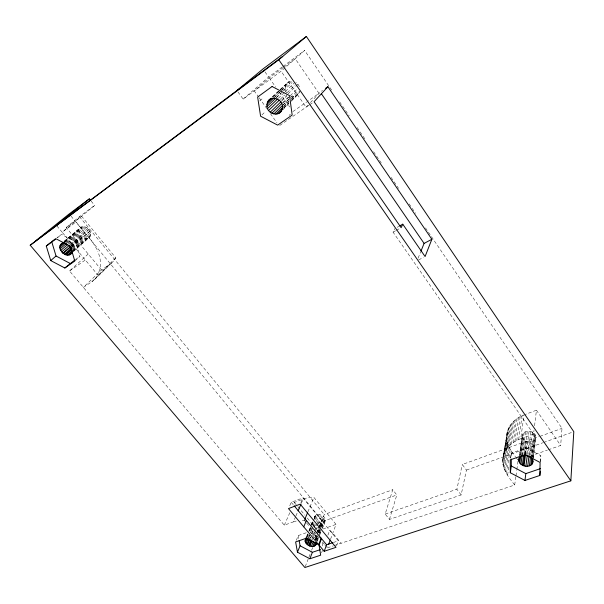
<?xml version="1.0" encoding="UTF-8"?>
<svg xmlns="http://www.w3.org/2000/svg" width="604" height="604" viewBox="0 0 604 604"><rect width="100%" height="100%" fill="white"/><g stroke="black" fill="none" stroke-linecap="round" stroke-linejoin="round"><path stroke-width="0.45" stroke-dasharray="3.02 2.27" d="M322.242 528.462C324.205 524.536 327.844 518.013 322.03 515.522C318.927 513.604 314.05 514.668 313.763 518.904M540.701 462.128L540.822 455.665L526.009 447.881L511.256 453.166L510.501 458.194M334.223 545.555L514.691 484.989C508.296 476.941 500.142 466.809 503.442 455.703L507.322 431.717C509.482 423.668 516.443 417.741 524.046 414.91L520.716 438.753C512.917 441.532 505.669 447.473 503.442 455.703M548.251 449.799L560.663 445.435L562.007 428.357L425.095 227.323M540.187 461.622L540.822 455.665M87.942 238.286C81.955 240.128 75.213 229.981 81.834 226.832C87.837 224.93 94.639 235.137 87.942 238.286L73.22 251.196M532.909 456.873L534.94 439.689C539.802 431.883 523.041 427.307 522.166 436.043L519.463 455.605M533.015 459.251L535.688 435.726M533.468 457.885L535.899 437.122M531.882 456.979L533.83 440.701L534.94 439.689M531.777 458.338L534.683 434.027M532.124 458.708L535.016 434.389M530.75 454.986L532.403 441.418L533.83 440.701M520.716 438.753L533.558 434.057L533.996 430.388M534.555 425.797L536.45 410.191L524.876 414.601M530.999 457.485L533.928 433.204M529.527 456.496L532.509 432.245M529.172 454.472L530.742 441.811L532.403 441.418M527.481 453.596L528.968 441.849L530.742 441.811M527.805 455.809L530.856 431.588M525.956 455.469L529.066 431.271M525.246 453.763L526.009 447.881M525.563 454.163L527.201 441.532C524.68 440.844 522.279 438.814 522.166 436.043M523.894 453.491L525.556 440.875M524.106 455.491L527.284 431.316M524.861 453.883L526.507 441.252M522.385 455.892L525.623 431.717M507.322 431.717C504.627 440.875 509.784 449.904 515.484 456.7M522.143 454.887L524.151 439.923M520.912 454.623L523.072 438.753M520.912 456.624L524.197 432.456M519.583 455.167L522.407 434.691M519.961 455.144L522.4 437.424M519.908 456.715L523.102 433.468M514.691 484.989L515.831 476.79M515.959 475.876L516.722 470.41M516.843 469.504L517.99 461.305M518.67 439.569L522.075 415.733M516.722 440.49L520.195 416.654M514.88 441.509L518.406 417.674M513.143 442.626L516.73 418.783M507.594 475.152L508.825 467.028M510.184 458.006L511.278 450.788M506.477 473.483L510.206 449.157M511.52 443.834L515.159 419.984M505.495 471.769L509.263 447.489M510.018 445.125L513.71 421.267M504.657 470.025L508.455 445.782M508.651 446.492L512.381 422.626M503.426 466.462L507.277 442.287M506.311 449.444L510.108 425.548M503.962 468.259L507.798 444.046M507.413 447.941L511.18 424.053M502.8 462.845L508.394 428.689M503.034 464.657L506.907 440.52M505.352 451.014L509.18 427.096M502.807 459.236L506.93 433.446M502.724 461.041L507.858 430.018M389.437 519.41L396.805 494.97L392.721 489.731L385.193 514.057L389.437 519.41L461.146 494.933L466.409 470.078L462.294 464.506L539.062 436.677M461.146 494.933L456.866 489.225L462.294 464.506M286.726 93.024C283.374 88.811 285.707 81.298 291.498 81.125L274.828 96.829M291.204 101.276L298.414 94.111L299.705 91.204M336.594 545.706L338.353 540.814L302.906 497.862L291.264 502.309L289.52 506.228M324.944 545.012L327.33 547.866L327.972 546.129M330.554 539.176L336.035 524.4L313.914 497.424L313.015 497.402A29.135 20.174 23.4 0 0 303.148 499.078L294.322 502.437L293.212 504.967M327.889 535.197L329.716 530.342L330.29 530.825A30.049 20.294 23.6 0 1 334.155 534.804L341.117 543.238M321.585 552.758L322.498 550.319M317.221 541.411L319.425 535.756M319.758 534.887L321.094 531.437M316.443 540.135L317.787 536.684M319.131 533.234L320.135 530.644M321.479 527.186L323.163 522.875L325.307 520.603M316.33 540.905L317.93 536.503M319.35 533.151L320.279 530.471M321.69 527.111L324.967 518.398M316.957 541.086L319.297 535.046M319.493 534.419L321.645 529.013M321.977 528.145L325.322 519.523M315.545 538.534L319.924 527.345M320.256 526.484L323.963 517.009M315.514 539.531L317.87 533.491M318.21 532.63L320.233 527.458M320.565 526.597L321.917 523.147L323.163 522.875M315.522 539.704L317.206 535.401M318.55 531.95L319.561 529.368M320.905 525.925L324.265 517.311M305.224 566.65L308.621 557.945M308.961 557.077L311.339 550.984M311.679 550.116L312.698 547.503M315.756 539.674L317.115 536.193M318.467 532.713L320.505 527.488M320.845 526.62L322.883 521.403L396.805 494.97M314.835 516.231L314.805 519.387M314.782 537.779L319.176 526.575M319.516 525.707L320.535 523.124L321.917 523.147M314.82 537.839L323.268 516.329M307.277 518.028L317.885 530.788L324.242 514.555L392.721 489.731M312.313 540.036L313.333 537.454M313.552 537.009L315.922 530.991M316.262 530.131L317.281 527.556M318.64 524.113L322.03 515.522M312.472 535.552L317.055 523.962M317.236 523.532L320.649 514.948M313.423 535.484L318.534 522.573M309.648 538.632L310.335 536.911M311.679 533.513L312.736 530.893M314.08 527.511L315.137 524.884M316.473 521.501L319.214 514.638M309.731 538.73L310.418 537.009M311.785 533.566L312.812 530.991M314.186 527.549L315.9 523.253M308.546 537.771L310.26 533.491M312.668 527.488L310.607 532.63L317.825 536.458M313.008 526.628L314.042 524.053M315.764 519.765L317.825 514.623M308.629 537.643L311.724 529.912M313.099 526.477L314.133 523.902M307.61 537.183L308.644 534.608M309.973 531.399L311.06 528.613M312.389 525.389L313.476 522.611M314.85 519.183L316.579 514.902M306.492 536.903L308.606 531.656M308.916 530.908L311.03 525.654M311.339 524.906L313.453 519.659M306.892 536.405L307.934 533.83M309.316 530.403L310.35 527.836M311.739 524.408L312.774 521.841M314.156 518.413L315.197 515.839M306.84 537.137L308.01 534.185M309.256 531.127L311.407 525.729M311.679 525.125L313.831 519.734M314.178 518.874L315.56 515.446M418.111 258.15L420.573 252.087M307.919 511.852L313.914 497.424M296.292 540.346L298.285 535.559L307.33 532.366M88.199 254.012L69.513 270.962L284.31 525.193L293.34 521.894L295.522 516.82M295.885 515.975L297.704 511.747M301.336 503.298L303.148 499.078M300.875 502.573L302.906 497.862M284.31 525.193L289.875 512.554M533.558 434.057L393.068 232.147L394.767 228.637M101.472 269.98L66.213 227.549L81.6 216.217L115.764 257.81L115.334 258.587A33.937 25.217 45.3 0 1 109.754 264.416L91.816 281.758L83.382 287.383L101.472 269.98L109.754 264.416M307.972 105.224L306.122 107.195L279.139 125.866M310.426 102.589L320.248 92.057L322.544 90.457M289.135 115.462L290.381 114.164M283.835 108.033L289.014 102.846M291.604 100.249L299.373 92.465M282.853 109.739L290.63 101.925M283.638 108.003L288.863 102.778M291.475 100.158L295.394 96.24L298.414 94.111M283.699 106.387L288.946 101.155M291.573 98.543L293.536 96.58L295.394 96.24M283.684 106.712L288.863 101.547M291.453 98.965L299.222 91.212M283.042 104.892L290.298 97.712M283.004 105.255L297.915 90.479M282.468 102.884L288.44 97.017M283.208 102.68L289.709 96.285M290.358 95.643L297.508 88.614M281.532 101.208L286.862 96.013M281.615 100.105L287.496 94.39M288.153 93.756L297.953 84.235L295.869 82.378M94.383 279.705L112.276 262.385M115.764 257.81L97.471 275.839A35.175 25.572 44.6 0 1 91.816 281.758M279.946 99.607L284.711 94.964M287.157 92.646L295.031 85.051M261.917 114.926L264.59 112.367M278.346 98.278L284.756 92.072M285.42 91.446L293.989 83.246M276.194 97.644L282.823 91.355M283.487 90.728L292.109 82.552M276.458 97.538L281.177 93.061M283.872 90.502L285.224 89.218M275.069 96.761L281.147 91.03M281.819 90.396L285.201 87.21M273.514 96.715L280.248 90.275M280.943 89.747L289.633 81.48M272.495 96.814L287.965 82.34M272.449 96.904L286.613 83.646M259.788 100.966L262.498 98.49M74.783 261.064L79.917 256.451L75.742 241.902L61.495 234.405L56.965 237.719M237.991 91.959L243.14 99.101L281.109 71.219L304.635 50.442L332.759 91.74M73.107 250.909L90.6 235.575M73.031 251.853L90.041 236.791M72.563 250.071L90.774 234.156M73.197 250.147L86.538 238.467M72.306 248.501L90.547 232.631M72.359 249.309L85.036 238.255M283.359 67.489L269.241 77.886L254.276 90.925L258.595 97.002M72.223 247.459L83.518 237.651M71.574 246.009L82.189 236.828M71.65 246.93L89.928 231.09M71.755 247.051L90.026 231.211M243.14 99.101L268.614 77.033L282.121 67.059M70.645 245.451L88.969 229.648M70.517 246.417L75.742 241.902M71.476 245.888L82.091 236.708M70.207 244.635L80.861 235.484M70.955 244.454L88.592 229.271M68.509 243.797L79.902 234.058M69.354 244.175L87.731 228.41M67.859 243.186L86.289 227.459M66.281 242.559L84.764 226.855M67.15 242.861L79.275 232.525M64.719 242.332L83.239 226.643M65.466 242.521L79.033 231M64.205 241.298L80.642 227.421M64.009 241.645L79.743 228.357M64.704 241.313L81.834 226.832M64.892 241.676L79.192 229.58M57.471 237.734L61.495 234.405M91.121 201.064L94.669 205.436L62.152 232.2L56.391 225.315M66.213 227.549L79.464 216.655L94.669 205.436M282.876 66.508L304.635 50.442M284.099 66.946L295.25 58.739L319.025 93.371L307.496 101.397M75.349 259.644L79.917 256.451M292.88 111.559L306.726 101.933M69.513 270.962L85.345 260.007M309.014 105.209L306.122 107.195L281.109 71.219M309.731 104.711L313.34 102.219M397.168 227.3L398.768 226.417M393.068 232.147L395.484 230.811M396.292 230.366L399.508 228.576M418.663 259.909L423.479 257.387M539.946 436.36L562.007 428.357M466.409 470.078L542.739 442.792M543.623 442.475L572.026 432.321M317.885 530.788L336.035 524.4M530.523 456.028L547.367 450.108M385.193 514.057L456.866 489.225M333.325 542.513L338.353 540.814M327.33 547.866L333.363 545.842M305.314 520.376L303.465 520.308A30.049 20.294 23.6 0 0 301.638 520.331M293.536 96.58L290.381 95.945M527.201 441.532L528.968 441.849M320.535 523.124L316.511 521.441M309.973 537.802L311.445 538.134M291.264 502.309L293.589 505.103M304.393 520.346L306.145 522.445M306.726 523.147L313.151 530.856M313.733 531.558L319.599 538.594M324.356 544.295L321.97 541.441L322.966 547.79M294.322 502.437L297.266 505.978M297.855 506.688L304.922 515.197M71.023 216.111L322.883 521.403M79.464 216.655L324.242 514.555M516.012 457.439L518.111 460.391M259.139 97.765L266.704 108.395M270.486 113.718L276.972 122.831M265.013 71.906L268.614 77.033M269.241 77.886L275.688 87.067M279.448 92.427L289.656 106.968M536.45 410.191L560.663 445.435M339.659 101.872L349.21 115.9M357.168 127.587L365.133 139.275M373.619 151.74L381.585 163.427M391.135 177.455L398.565 188.365M409.172 203.948L415.544 213.295M297.953 84.235L299.456 86.697M97.176 249.769L92.465 241.887L76.119 221.978L62.152 232.2L97.908 275.047L100.302 267.663A35.175 25.572 44.6 0 0 99.411 255.922L97.848 251.355M298.285 535.559L299.033 539.817M511.256 453.166L511.278 458.655M293.34 521.894A30.049 20.294 23.6 0 1 296.473 520.98"/><path stroke-width="0.91" d="M316.277 543.902C313.725 550.871 300.067 542.309 307.27 538.043M539.863 475.454L540.097 462.468L525.14 454.601L510.244 459.87L510.304 472.743L524.967 480.459L539.863 475.454L540.316 471.165M570.84 480.837L573.8 431.686L306.379 36.482L262.959 68.977L236.964 90.525L30.2 245.224L304.884 567.518L570.84 480.837L278.784 59.751L306.379 36.482M72.329 252.464C66.478 261.6 53.061 245.013 64.009 242.936M71.861 250.683L71.71 252.132L70.23 254.307M519.206 457.462C516.412 464.793 527.534 469.18 532.056 464.106L532.698 458.678M532.056 464.106L533 461.063M530.908 465.118L531.777 457.885M529.429 465.835L530.531 456.798M527.715 466.22L528.945 456.277M525.88 466.243L527.254 455.401M524.967 480.459L525.82 473.619L540.58 468.591M524.046 465.895L525.45 455.069M522.347 465.208L523.653 455.295M523.328 465.609L524.74 454.782M520.965 464.348L522.015 455.816M519.765 463.026L520.656 456.488M519.062 461.667L519.576 457.938M510.304 472.743L511.309 465.978L511.278 459.576M518.821 460.256C519.795 452.222 534.789 455.099 532.788 462.868M266.96 104.401C268.146 93.741 284.31 98.52 282.385 108.003C281.087 118.535 265.148 113.816 266.96 104.401L274.39 97.395M328.621 544.393L330.229 540.044M324.189 551.278L336.005 547.337L300.203 504.144L288.478 508.576L324.189 551.278L326.621 544.778L332.487 542.8M321.539 538.677L319.063 545.148L320.664 555.189L309.875 558.768L297.462 552.199L295.628 541.939L306.394 538.187L318.678 544.687L321.162 538.224L319.826 537.522M315.884 544.868L316.556 543.139M314.095 546.175L315.439 542.724M309.875 558.768L312.389 552.298L320.43 549.595M315.137 545.639L316.141 543.049M312.819 546.431L314.503 542.12M311.4 546.394L313.431 541.222M325.601 88.327L327.897 86.734L431.868 239.275L425.08 256.549L402.77 224.19L399.569 225.972M309.935 546.069L311.974 540.905M308.516 545.472L310.909 539.447M309.339 545.82L311.377 540.656M307.255 544.649L309.308 539.493M307.33 544.748L309.384 539.583M306.22 543.653L308.282 538.504M305.488 542.551L307.209 538.262M305.111 540.331L306.183 537.651M305.111 541.418L306.492 537.99M420.928 251.219L424.091 243.42L431.868 239.275M297.462 552.199L300.075 545.782L299.176 540.671M303.759 526.839L306.387 520.474M304.741 519.493L307.564 512.705M298.066 510.909L300.973 504.144M402.77 224.19L401.124 227.685L314.065 101.721L327.897 86.734M279.501 113.031L281.449 111.068M277.764 113.892L282.332 109.316M275.824 114.239L283.042 107.044M273.808 114.035L282.385 105.549M271.853 113.303L281.804 103.533M270.199 112.253L280.868 101.857M268.629 110.479L279.35 100.136M267.58 108.569L277.674 98.92M267.013 106.5L275.779 98.18M267.436 102.416L272.162 97.984M268.402 100.687L270.426 98.792M50.336 242.71L46.282 246.062L50.728 260.573L64.839 268.002L74.586 260.181M69.015 254.888L72.518 251.808M67.573 255.062L72.495 250.758M65.36 254.571L71.71 249.044M66.025 254.828L71.657 249.92M64.454 254.208L71.514 248.078M63.08 253.348L70.864 246.621M62.975 253.227L70.766 246.5M50.728 260.573L56.044 256.013L51.687 241.592L55.462 238.829M61.691 251.966L69.498 245.247M60.679 250.501L67.799 244.409M60.023 248.931L66.44 243.465M59.751 247.368L64.749 243.125M60.43 244.665L63.292 242.249M59.887 245.911L64.183 242.279M56.391 225.315L89.347 198.875L90.532 200.332M35.719 240.777L69.218 213.929L89.347 198.875M236.964 90.525L282.74 56.383M30.2 245.224L278.784 59.751M46.282 246.062L56.134 238.844L70.517 246.417L74.783 261.064L64.839 268.002M511.309 465.978L525.82 473.619M56.044 256.013L70.019 263.374M300.075 545.782L312.389 552.298M69.543 245.669L70.947 247.534M294.171 505.805L326.621 544.778M321.313 93.612L424.091 243.42M71.053 247.663L71.604 249.112M272.079 86.508L257.636 97.025L260.588 116.21L277.651 125.126L292.17 115.062L289.55 95.628L272.079 86.508"/></g></svg>
